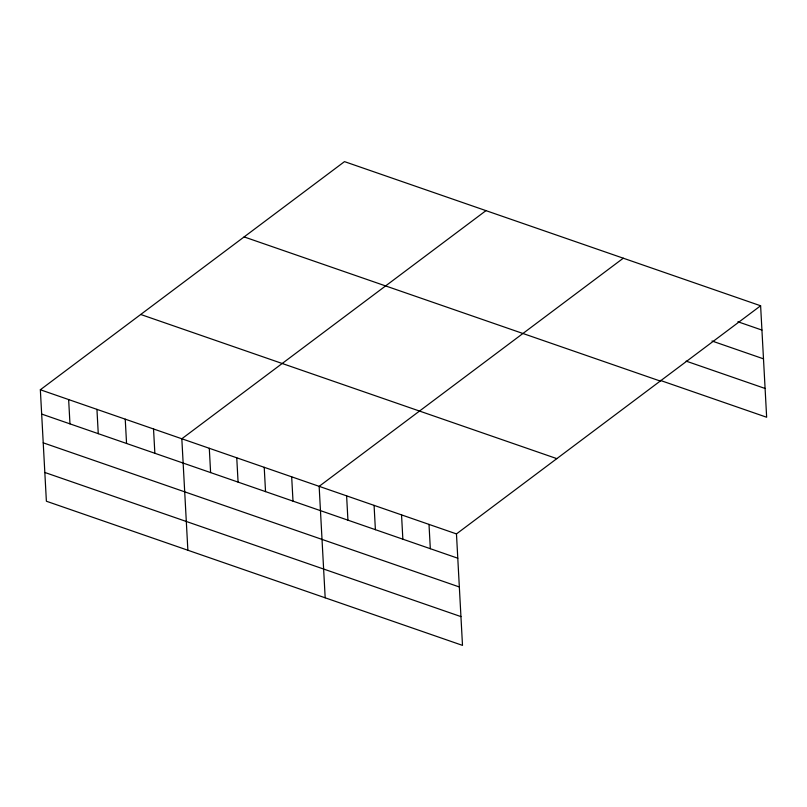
<?xml version="1.0" encoding="UTF-8"?>
<svg xmlns="http://www.w3.org/2000/svg" width="807" height="807" viewBox="0 0 807 807"><rect width="100%" height="100%" fill="white"/><g stroke="black" fill="none" stroke-linecap="round" stroke-linejoin="round"><path stroke-width="1.21" d="M760.618 305.772L456.469 533.911L462.502 645.378L46.382 501.228L40.35 389.761L344.498 161.622L760.618 305.772L766.65 417.239L660.227 380.369M485.975 210.637L181.827 438.776L187.87 550.243M623.297 258.2L319.148 486.339L325.181 597.805M737.901 321.751L761.929 330.073M711.996 340.998L763.483 358.833M686.132 361.122L765.097 388.47M244.128 236.915L660.247 381.055M140.721 314.478L556.83 458.628M40.35 389.761L456.469 533.911M41.661 414.062L457.781 558.212M43.225 442.831L459.344 586.971M44.829 472.468L460.948 616.609M429.001 524.399L430.323 548.699M401.543 514.886L402.854 539.187M374.075 505.374L375.396 529.674M346.617 495.851L347.928 520.152M291.68 476.826L293.002 501.127M264.222 467.314L265.533 491.614M236.754 457.801L238.075 482.102M209.295 448.288L210.607 472.589M153.532 428.971L154.853 453.272M125.236 419.166L126.558 443.467M96.941 409.371L98.262 433.672M68.645 399.566L69.967 423.867"/></g></svg>
